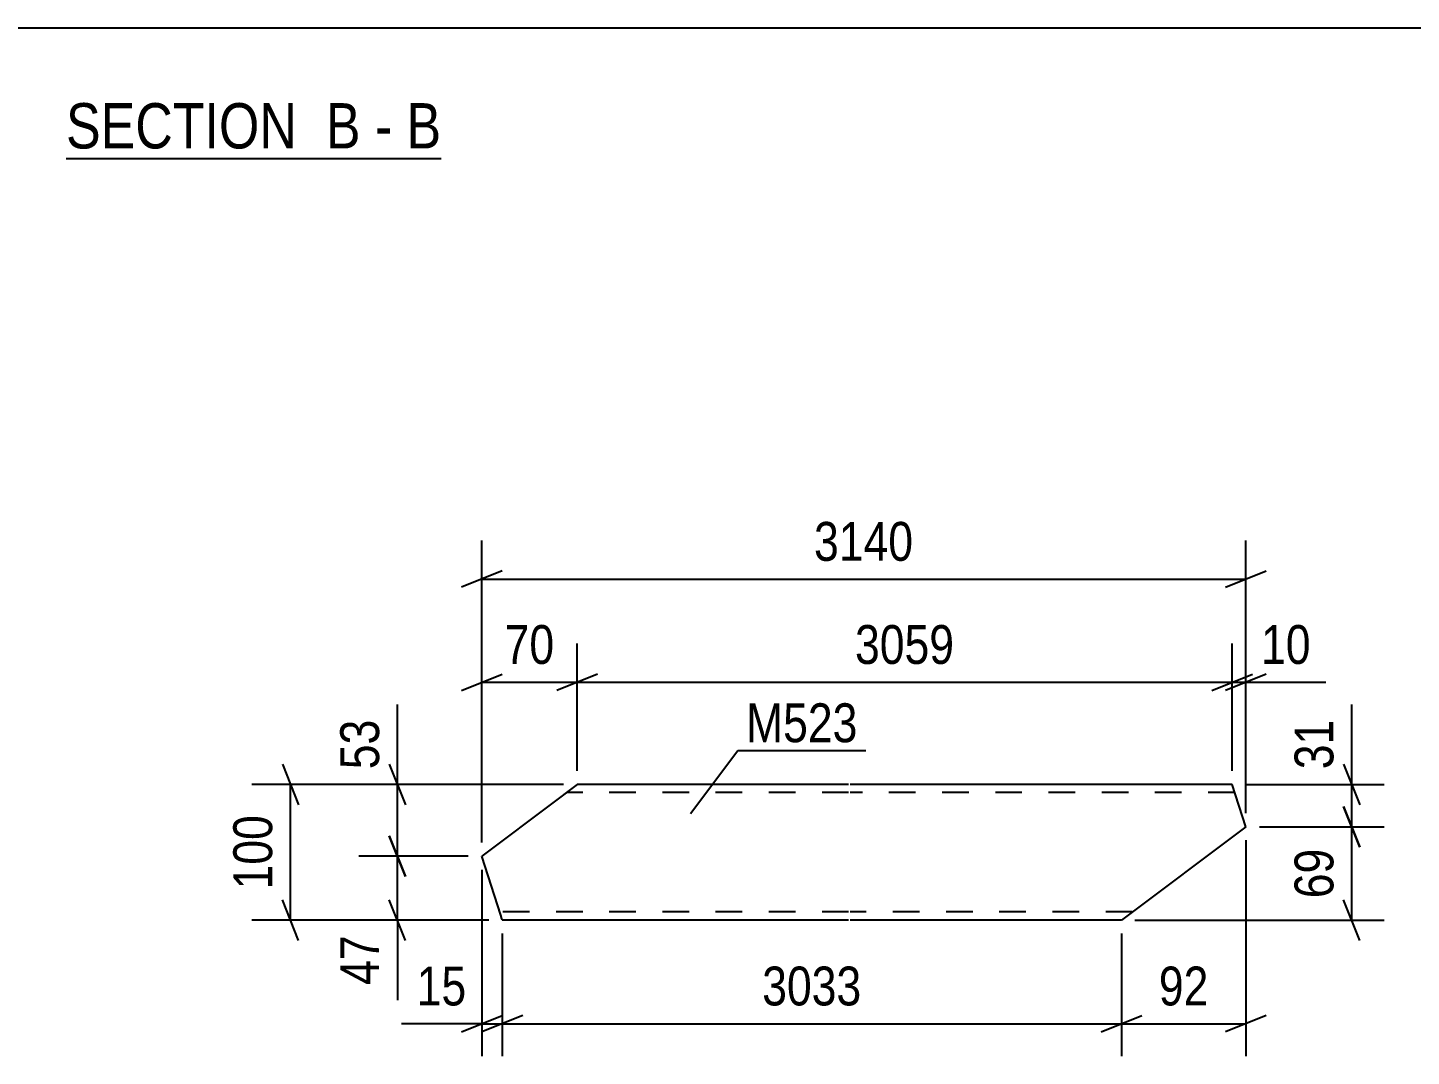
# Model space of a CAD drawing. Header units: millimetres. Extents: x 0 to 1189, y 0 to 841.
# Drawn here: x 540.7 to 642.7, y 219 to 294.8 of the extents above; entities that cross this region are included whole.
import ezdxf

# ---------------------------------------------------------------- set-up
doc = ezdxf.new("R2010")
doc.units = ezdxf.units.MM
doc.linetypes.add('DXK_LINE_DOT2', pattern=[3.9198, 1.9599, -1.9599])
doc.styles.add('Arial Narrow', font='ARIALN.TTF', dxfattribs={"height": 0.2})

# ---------------------------------------------------------------- blocks, each defined once
blk = doc.blocks.new('Unknown-570348649-13 - 49615')
at = {"color": 6, "linetype": 'Continuous'}
blk.add_line((543.52, 285.15), (571.16, 285.15), dxfattribs=at)
at = {"color": 0, "linetype": 'Continuous'}
for points in [[(561.62, 285.9), (561.62, 289.4), (543.52, 289.4), (543.52, 285.9)], [(565.23, 285.9), (565.23, 289.4), (562.67, 289.4), (562.67, 285.9)], [(567.56, 285.9), (567.56, 289.4), (566.28, 289.4), (566.28, 285.9)], [(571.16, 285.9), (571.16, 289.4), (568.61, 289.4), (568.61, 285.9)]]:
    blk.add_wipeout(points, dxfattribs=at)
at = {"color": 7, "linetype": 'Continuous', "style": 'Arial Narrow'}
for s, p in [('SECTION ', (543.52, 285.9)), ('B', (562.67, 285.9)), ('B', (568.61, 285.9)), ('-', (566.28, 285.9))]:
    blk.add_text(s, height=3.34, dxfattribs=at).set_placement(p)
blk = doc.blocks.new('Part-570348649-60698 - 60697')
at = {"color": 2, "linetype": 'Continuous'}
for p, q in [((581.19, 239.03), (579.6, 237.83)), ((601.19, 239.03), (581.19, 239.03)), ((629.45, 239.03), (601.29, 239.03)), ((630.46, 235.91), (629.45, 239.03)), ((579.6, 237.83), (574.15, 233.74)), ((630.46, 235.91), (621.29, 229.03)), ((575.55, 229.38), (574.15, 233.74)), ((575.64, 229.12), (575.55, 229.38)), ((575.67, 229.03), (575.64, 229.12)), ((601.19, 229.03), (575.67, 229.03)), ((621.29, 229.03), (601.29, 229.03))]:
    blk.add_line(p, q, dxfattribs=at)
at = {"color": 7, "linetype": 'DXK_LINE_DOT2'}
for p, q in [((581.19, 239.03), (580.21, 238.29)), ((601.19, 238.43), (580.39, 238.43)), ((629.64, 238.43), (601.29, 238.43)), ((575.46, 229.67), (575.43, 229.77)), ((601.19, 229.63), (575.47, 229.63)), ((622.09, 229.63), (601.29, 229.63))]:
    blk.add_line(p, q, dxfattribs=at)
blk = doc.blocks.new('StraightDimension-570348649-60991 - 60697')
at = {"color": 7, "linetype": 'Continuous'}
for p, q in [((574.15, 234.74), (574.15, 249.41)), ((581.19, 240.03), (581.19, 249.41)), ((572.65, 245.96), (575.65, 247.16)), ((582.69, 247.16), (579.69, 245.96)), ((574.15, 246.56), (581.19, 246.56))]:
    blk.add_line(p, q, dxfattribs=at)
at = {"color": 0}
blk.add_wipeout([(580.1, 247.31), (580.1, 251.51), (575.24, 251.51), (575.24, 247.31)], dxfattribs=at)
at = {"color": 3, "style": 'Arial Narrow'}
blk.add_text('70', height=2.863, dxfattribs=at).set_placement((575.84, 247.91))
blk = doc.blocks.new('StraightDimension-570348649-61107 - 60697')
at = {"color": 7, "linetype": 'Continuous'}
for p, q in [((559.46, 240.53), (560.66, 237.53)), ((580.19, 239.03), (557.21, 239.03)), ((560.06, 229.03), (560.06, 239.03)), ((560.66, 227.53), (559.46, 230.53)), ((574.67, 229.03), (557.21, 229.03))]:
    blk.add_line(p, q, dxfattribs=at)
at = {"color": 0}
blk.add_wipeout([(559.31, 237.37), (555.11, 237.37), (555.11, 230.69), (559.31, 230.69)], dxfattribs=at)
at = {"color": 3, "style": 'Arial Narrow'}
blk.add_text('100', height=2.863, rotation=90.0002, dxfattribs=at).set_placement((558.71, 231.29))
blk = doc.blocks.new('StraightDimension-570348649-60978 - 60697')
at = {"color": 7, "linetype": 'Continuous'}
for p, q in [((574.15, 234.74), (574.15, 257.01)), ((630.46, 236.91), (630.46, 257.01)), ((575.65, 254.76), (572.65, 253.56)), ((574.15, 254.16), (630.46, 254.16)), ((628.96, 253.56), (631.96, 254.76))]:
    blk.add_line(p, q, dxfattribs=at)
at = {"color": 0}
blk.add_wipeout([(606.56, 254.91), (606.56, 259.11), (598.04, 259.11), (598.04, 254.91)], dxfattribs=at)
at = {"color": 3, "style": 'Arial Narrow'}
blk.add_text('3140', height=2.863, dxfattribs=at).set_placement((598.64, 255.51))
blk = doc.blocks.new('StraightDimension-570348649-60989 - 60697')
at = {"color": 7, "linetype": 'Continuous'}
for p, q in [((629.45, 240.03), (629.45, 249.41)), ((630.46, 236.91), (630.46, 249.41)), ((627.95, 245.96), (630.95, 247.16)), ((631.96, 247.16), (628.96, 245.96)), ((629.45, 246.56), (630.46, 246.56)), ((630.46, 246.56), (636.36, 246.56)), ((630.46, 246.56), (636.36, 246.56))]:
    blk.add_line(p, q, dxfattribs=at)
at = {"color": 0}
blk.add_wipeout([(635.84, 247.31), (635.84, 251.51), (630.98, 251.51), (630.98, 247.31)], dxfattribs=at)
at = {"color": 3, "style": 'Arial Narrow'}
blk.add_text('10', height=2.863, dxfattribs=at).set_placement((631.58, 247.91))
blk = doc.blocks.new('StraightDimension-570348649-61189 - 60697')
at = {"color": 7, "linetype": 'Continuous'}
for p, q in [((637.66, 237.41), (638.86, 234.41)), ((631.46, 235.91), (640.66, 235.91)), ((638.26, 229.03), (638.26, 235.91)), ((638.86, 227.53), (637.66, 230.53)), ((622.29, 229.03), (640.66, 229.03))]:
    blk.add_line(p, q, dxfattribs=at)
at = {"color": 0}
blk.add_wipeout([(637.51, 234.9), (633.31, 234.9), (633.31, 230.04), (637.51, 230.04)], dxfattribs=at)
at = {"color": 3, "style": 'Arial Narrow'}
blk.add_text('69', height=2.863, rotation=90.0002, dxfattribs=at).set_placement((636.91, 230.64))
blk = doc.blocks.new('StraightDimension-570348649-60990 - 60697')
at = {"color": 7, "linetype": 'Continuous'}
for p, q in [((581.19, 240.03), (581.19, 249.41)), ((629.45, 240.03), (629.45, 249.41)), ((582.69, 247.16), (579.69, 245.96)), ((627.95, 245.96), (630.95, 247.16)), ((581.19, 246.56), (629.45, 246.56))]:
    blk.add_line(p, q, dxfattribs=at)
at = {"color": 0}
blk.add_wipeout([(609.58, 247.31), (609.58, 251.51), (601.06, 251.51), (601.06, 247.31)], dxfattribs=at)
at = {"color": 3, "style": 'Arial Narrow'}
blk.add_text('3059', height=2.863, dxfattribs=at).set_placement((601.66, 247.91))
blk = doc.blocks.new('StraightDimension-570348649-61048 - 60697')
at = {"color": 7, "linetype": 'Continuous'}
for p, q in [((630.46, 234.91), (630.46, 218.99)), ((621.29, 228.03), (621.29, 218.99)), ((619.79, 220.79), (622.79, 221.99)), ((621.29, 221.39), (630.46, 221.39)), ((631.96, 221.99), (628.96, 220.79))]:
    blk.add_line(p, q, dxfattribs=at)
at = {"color": 0}
blk.add_wipeout([(628.3, 222.14), (628.3, 226.34), (623.45, 226.34), (623.45, 222.14)], dxfattribs=at)
at = {"color": 3, "style": 'Arial Narrow'}
blk.add_text('92', height=2.863, dxfattribs=at).set_placement((624.05, 222.74))
blk = doc.blocks.new('StraightDimension-570348649-61049 - 60697')
at = {"color": 7, "linetype": 'Continuous'}
for p, q in [((575.67, 228.03), (575.67, 218.99)), ((621.29, 228.03), (621.29, 218.99)), ((577.17, 221.99), (574.17, 220.79)), ((575.67, 221.39), (621.29, 221.39)), ((619.79, 220.79), (622.79, 221.99))]:
    blk.add_line(p, q, dxfattribs=at)
at = {"color": 0}
blk.add_wipeout([(602.74, 222.14), (602.74, 226.34), (594.22, 226.34), (594.22, 222.14)], dxfattribs=at)
at = {"color": 3, "style": 'Arial Narrow'}
blk.add_text('3033', height=2.863, dxfattribs=at).set_placement((594.82, 222.74))
blk = doc.blocks.new('StraightDimension-570348649-61050 - 60697')
at = {"color": 7, "linetype": 'Continuous'}
for p, q in [((574.15, 232.74), (574.15, 218.99)), ((575.67, 228.03), (575.67, 218.99)), ((574.15, 221.39), (568.24, 221.39)), ((574.15, 221.39), (568.24, 221.39)), ((572.65, 220.79), (575.65, 221.99)), ((574.15, 221.39), (575.67, 221.39)), ((577.17, 221.99), (574.17, 220.79))]:
    blk.add_line(p, q, dxfattribs=at)
at = {"color": 0}
blk.add_wipeout([(573.62, 222.14), (573.62, 226.34), (568.76, 226.34), (568.76, 222.14)], dxfattribs=at)
at = {"color": 3, "style": 'Arial Narrow'}
blk.add_text('15', height=2.863, dxfattribs=at).set_placement((569.36, 222.74))
blk = doc.blocks.new('StraightDimension-570348649-61139 - 60697')
at = {"color": 7, "linetype": 'Continuous'}
for p, q in [((567.94, 239.03), (567.94, 244.93)), ((567.94, 239.03), (567.94, 244.93)), ((567.34, 240.53), (568.54, 237.53)), ((580.19, 239.03), (565.09, 239.03)), ((567.94, 233.74), (567.94, 239.03)), ((568.54, 232.24), (567.34, 235.24)), ((573.15, 233.74), (565.09, 233.74))]:
    blk.add_line(p, q, dxfattribs=at)
at = {"color": 0}
blk.add_wipeout([(567.19, 244.41), (562.99, 244.41), (562.99, 239.55), (567.19, 239.55)], dxfattribs=at)
at = {"color": 3, "style": 'Arial Narrow'}
blk.add_text('53', height=2.863, rotation=90.0002, dxfattribs=at).set_placement((566.59, 240.15))
blk = doc.blocks.new('StraightDimension-570348649-61140 - 60697')
at = {"color": 7, "linetype": 'Continuous'}
for p, q in [((567.34, 235.24), (568.54, 232.24)), ((573.15, 233.74), (565.09, 233.74)), ((567.94, 229.03), (567.94, 233.74)), ((568.54, 227.53), (567.34, 230.53)), ((574.67, 229.03), (565.09, 229.03)), ((567.94, 229.03), (567.94, 223.12)), ((567.94, 229.03), (567.94, 223.12))]:
    blk.add_line(p, q, dxfattribs=at)
at = {"color": 0}
blk.add_wipeout([(567.19, 228.5), (562.99, 228.5), (562.99, 223.65), (567.19, 223.65)], dxfattribs=at)
at = {"color": 3, "style": 'Arial Narrow'}
blk.add_text('47', height=2.863, rotation=90.0002, dxfattribs=at).set_placement((566.59, 224.25))
blk = doc.blocks.new('StraightDimension-570348649-61188 - 60697')
at = {"color": 7, "linetype": 'Continuous'}
for p, q in [((638.26, 239.03), (638.26, 244.93)), ((638.26, 239.03), (638.26, 244.93)), ((637.66, 240.53), (638.86, 237.53)), ((630.45, 239.03), (640.66, 239.03)), ((638.26, 235.91), (638.26, 239.03)), ((638.86, 234.41), (637.66, 237.41)), ((631.46, 235.91), (640.66, 235.91))]:
    blk.add_line(p, q, dxfattribs=at)
at = {"color": 0}
blk.add_wipeout([(637.51, 244.41), (633.31, 244.41), (633.31, 239.55), (637.51, 239.55)], dxfattribs=at)
at = {"color": 3, "style": 'Arial Narrow'}
blk.add_text('31', height=2.863, rotation=90.0002, dxfattribs=at).set_placement((636.91, 240.15))
blk = doc.blocks.new('StraightDimension-570348649-54243 - 49615')
at = {"color": 7, "linetype": 'Continuous'}
blk.add_line((132.52, 294.8), (986.15, 294.8), dxfattribs=at)
blk = doc.blocks.new('Mark-570348649-61236 - 60697')
at = {"color": 30, "linetype": 'Continuous'}
for p, q in [((589.53, 236.88), (593.03, 241.54)), ((593.03, 241.54), (602.45, 241.54))]:
    blk.add_line(p, q, dxfattribs=at)
at = {"color": 0}
blk.add_wipeout([(601.85, 242.14), (601.85, 245.14), (593.63, 245.14), (593.63, 242.14)], dxfattribs=at)
blk.add_wipeout([(601.85, 242.14), (601.85, 245.14), (593.63, 245.14), (593.63, 242.14)], dxfattribs=at)
at = {"color": 3, "style": 'Arial Narrow'}
blk.add_text('M523', height=2.863, dxfattribs=at).set_placement((593.63, 242.14))

msp = doc.modelspace()

# ---------------------------------------------------------------- block references
for name in ['StraightDimension-570348649-54243 - 49615', 'Unknown-570348649-13 - 49615', 'Part-570348649-60698 - 60697']:
    msp.add_blockref(name, (0, 0))

# ---------------------------------------------------------------- next in the draw order: block references
msp.add_blockref('StraightDimension-570348649-60991 - 60697', (0, 0))

# ---------------------------------------------------------------- next in the draw order: block references
msp.add_blockref('StraightDimension-570348649-61107 - 60697', (0, 0))

# ---------------------------------------------------------------- next in the draw order: block references
msp.add_blockref('StraightDimension-570348649-60978 - 60697', (0, 0))

# ---------------------------------------------------------------- next in the draw order: block references
msp.add_blockref('StraightDimension-570348649-60989 - 60697', (0, 0))

# ---------------------------------------------------------------- next in the draw order: block references
for name in ['StraightDimension-570348649-60990 - 60697', 'StraightDimension-570348649-61189 - 60697']:
    msp.add_blockref(name, (0, 0))

# ---------------------------------------------------------------- next in the draw order: block references
for name in ['Mark-570348649-61236 - 60697', 'StraightDimension-570348649-61048 - 60697']:
    msp.add_blockref(name, (0, 0))

# ---------------------------------------------------------------- next in the draw order: block references
for name in ['StraightDimension-570348649-61188 - 60697', 'StraightDimension-570348649-61049 - 60697']:
    msp.add_blockref(name, (0, 0))

# ---------------------------------------------------------------- next in the draw order: block references
msp.add_blockref('StraightDimension-570348649-61050 - 60697', (0, 0))

# ---------------------------------------------------------------- next in the draw order: block references
msp.add_blockref('StraightDimension-570348649-61139 - 60697', (0, 0))

# ---------------------------------------------------------------- next in the draw order: block references
msp.add_blockref('StraightDimension-570348649-61140 - 60697', (0, 0))

doc.saveas('drawing.dxf')
